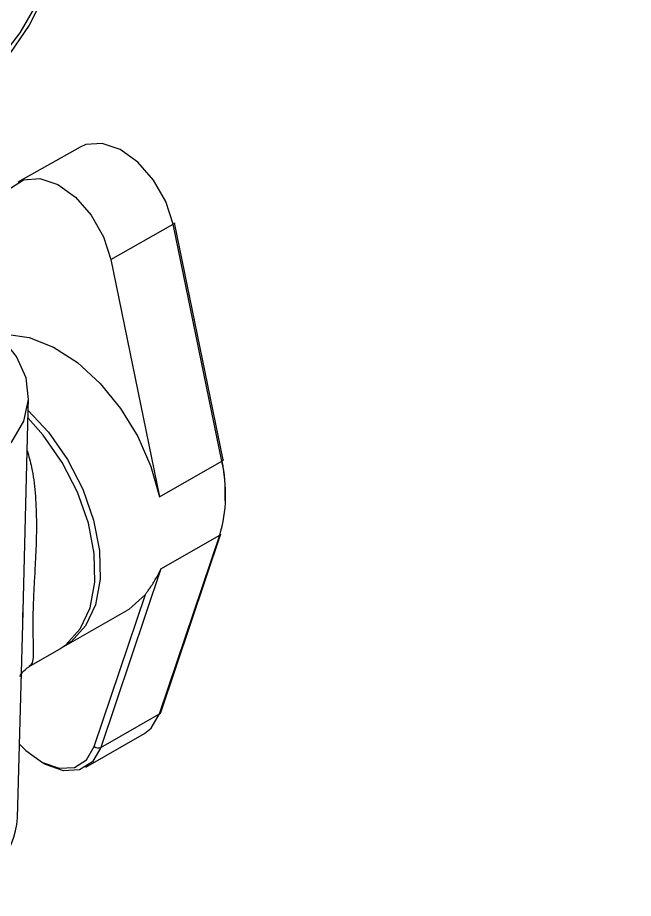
# Model space of a CAD drawing. Header units: millimetres. Extents: x 0 to 279, y 0 to 216.
# Drawn here: x 106.46 to 113.36, y 41.45 to 51.31 of the extents above; entities that cross this region are included whole.
import ezdxf

# ---------------------------------------------------------------- set-up
doc = ezdxf.new("R2010")
doc.units = ezdxf.units.MM

msp = doc.modelspace()

# ---------------------------------------------------------------- linework, layer by layer
at = {"color": 7, "linetype": 'Continuous', "lineweight": 25}
for p, q in [((107.1645, 49.8576), (106.4661, 49.4638)), ((107.5078, 48.5978), (108.2059, 48.9929)), ((108.7503, 46.3387), (108.2059, 48.9929)), ((108.7648, 46.3565), (108.2204, 49.0106)), ((107.5078, 48.5978), (108.0539, 45.9413)), ((106.5197, 44.5149), (106.586, 47.0507)), ((108.0539, 45.9413), (108.7503, 46.3387)), ((108.0539, 43.5122), (108.7269, 45.5109)), ((108.0674, 43.5278), (108.7404, 45.5265)), ((108.0676, 45.134), (108.7269, 45.5109)), ((108.0676, 45.134), (107.3961, 43.1344)), ((107.322, 43.1464), (107.8937, 44.8494)), ((106.9822, 44.2637), (107.6865, 44.6667)), ((106.4631, 42.3481), (106.5197, 44.5149)), ((106.5911, 44.0399), (106.9234, 44.2301)), ((107.3961, 43.1344), (108.0539, 43.5122)), ((107.226, 42.9137), (107.8836, 43.2915))]:
    msp.add_line(p, q, dxfattribs=at)
at = {"color": 7, "linetype": 'Continuous', "lineweight": 25, "flags": 128}
for points in [[(106.9132, 52.9868), (106.9529, 52.8514), (106.9858, 52.563), (106.9637, 52.2406), (106.8878, 51.899), (106.7616, 51.5541), (106.591, 51.2219), (106.3838, 50.918), (106.1498, 50.6563), (105.8997, 50.4492), (105.7696, 50.3677)], [(105.8099, 50.4656), (106.052, 50.6347), (106.2835, 50.8625), (106.4929, 51.1375), (106.6698, 51.446)], [(108.2059, 48.9929), (108.1234, 49.2481), (107.9867, 49.4885), (107.8096, 49.6897), (107.6104, 49.8311), (107.4093, 49.8984), (107.2267, 49.8848), (107.1645, 49.8576)], [(106.3176, 49.3032), (106.383, 49.3981), (106.5283, 49.4911), (106.7108, 49.5045), (106.9119, 49.437), (107.1112, 49.2954), (107.2883, 49.0939), (107.4252, 48.8532), (107.5078, 48.5978)], [(108.2204, 49.0106), (108.2206, 49.0096), (108.2198, 49.0056), (108.217, 49.0014), (108.2123, 48.9971), (108.2059, 48.9929)], [(105.9179, 46.1548), (106.1929, 46.3434), (106.3997, 46.5569), (106.5319, 46.7883), (106.5852, 47.0301), (106.5581, 47.2746), (106.4517, 47.5138), (106.2695, 47.7402), (106.2566, 47.753)], [(106.2742, 47.762), (106.3351, 47.7639), (106.5941, 47.7266), (106.8639, 47.6184), (107.1321, 47.4442), (107.3865, 47.2117), (107.6155, 46.9317), (107.8087, 46.6169), (107.957, 46.2816), (108.0539, 45.9413)], [(106.5823, 46.9091), (106.8074, 46.6653), (107.0214, 46.3598), (107.1931, 46.0265), (107.3145, 45.6811), (107.38, 45.3398), (107.3864, 45.0187), (107.3336, 44.7328), (107.224, 44.4956), (107.0629, 44.3181), (106.9822, 44.2637)], [(106.9234, 44.2301), (107.0042, 44.2845), (107.1653, 44.462), (107.2748, 44.6992), (107.3276, 44.9851), (107.3212, 45.3062), (107.2557, 45.6475), (107.1342, 45.993), (106.9625, 46.3263), (106.7485, 46.6318), (106.58, 46.8204)], [(107.8937, 44.8494), (107.7098, 44.6807), (107.6865, 44.6667)], [(107.8836, 43.2915), (107.9604, 43.3521), (108.0539, 43.5122)], [(107.3961, 43.1344), (107.3028, 42.9742), (107.1579, 42.8841), (106.9763, 42.8731), (106.7764, 42.9423), (106.7414, 42.9621)]]:
    msp.add_lwpolyline(points, dxfattribs=at)
at = {"color": 8, "linetype": 'Continuous', "lineweight": 25, "flags": 128}
for points in [[(108.7648, 46.3565), (108.765, 46.3555), (108.7642, 46.3515), (108.7614, 46.3472), (108.7567, 46.3429), (108.7503, 46.3387)], [(106.4846, 43.1711), (106.5556, 43.0997), (106.7411, 42.9663), (106.9284, 42.9014), (107.0987, 42.9117), (107.2345, 42.9962), (107.322, 43.1464)]]:
    msp.add_lwpolyline(points, dxfattribs=at)
at = {"color": 7, "linetype": 'Continuous', "lineweight": 25}
for centre, radius, start, end in [((106.9697, 45.9854), 1.8192, 357.21129, 12.09714), ((107.1794, 45.969), 1.6138, 343.51021, 13.24079), ((108.7134, 45.5362), 0.0286, 298.00212, 340.26201), ((108.0404, 43.5375), 0.0287, 298.13734, 340.28256), ((107.3682, 43.1971), 0.0686, 227.64556, 293.98876), ((105.3717, 42.4555), 1.0967, 292.87257, 354.37745)]:
    msp.add_arc(centre, radius, start, end, dxfattribs=at)
for points, knots in [([(109.5054, 54.483), (109.6998, 54.3835), (110.0905, 54.1835), (110.6792, 53.8844), (111.2671, 53.5861), (111.8473, 53.2915), (112.4135, 53.0034), (113.1825, 52.6108), (114.1006, 52.1389), (115.0704, 51.6343), (115.8236, 51.2377), (116.3678, 50.9486), (116.8053, 50.7144), (117.2038, 50.4996), (117.7915, 50.1807), (118.6216, 49.7244), (119.6826, 49.1289), (120.797, 48.4865), (121.8845, 47.8439), (122.9142, 47.2296), (123.8613, 46.6651), (124.7247, 46.1556), (125.5295, 45.6888), (126.3446, 45.2272), (127.2417, 44.7365), (128.2622, 44.2083), (129.3671, 43.6835), (130.4389, 43.2369), (131.3661, 42.9129), (132.1378, 42.6923), (132.8767, 42.5269), (133.6866, 42.4076), (134.5533, 42.3691), (135.4042, 42.4378), (136.1884, 42.6083), (136.8673, 42.8568), (137.4588, 43.1741), (137.9791, 43.5628), (138.4315, 44.0576), (138.719, 44.5422), (138.8921, 44.9595), (139.0035, 45.322), (139.0899, 45.7509), (139.1351, 46.2451), (139.1304, 46.7629), (139.0782, 47.3314), (138.9738, 47.9311), (138.8168, 48.5582), (138.6374, 49.1356), (138.4121, 49.762), (138.0979, 50.5248), (137.6378, 51.5036), (137.0733, 52.5286), (136.4197, 53.5113), (135.7187, 54.3818), (134.94, 55.1993), (134.2133, 55.8601), (133.5889, 56.3741), (133.0818, 56.7638), (132.5986, 57.1136), (132.1318, 57.4343), (131.6251, 57.7664), (130.9583, 58.1817), (130.0562, 58.7067), (128.9042, 59.3269), (127.5631, 59.9917), (126.1952, 60.6395), (125.2885, 61.0738), (124.8332, 61.2919)], [0, 0, 0, 0, 0.011486, 0.023065, 0.034592, 0.045936, 0.056986, 0.067644, 0.090764, 0.110438, 0.12411, 0.134636, 0.142154, 0.149628, 0.157894, 0.176466, 0.198151, 0.220092, 0.24207, 0.262466, 0.281227, 0.298487, 0.314035, 0.329422, 0.347349, 0.367816, 0.390777, 0.414164, 0.43332, 0.448136, 0.462392, 0.479642, 0.49963, 0.51909, 0.537295, 0.555171, 0.568902, 0.583852, 0.600519, 0.616336, 0.624606, 0.633089, 0.643595, 0.655835, 0.667589, 0.67844, 0.69291, 0.705525, 0.716981, 0.727234, 0.741919, 0.760085, 0.780723, 0.79656, 0.812318, 0.828012, 0.842941, 0.852171, 0.860851, 0.868996, 0.876607, 0.884207, 0.894153, 0.90954, 0.928564, 0.950808, 0.975253, 1, 1, 1, 1]), ([(124.0084, 59.6053), (124.4324, 59.4005), (125.2508, 59.0054), (126.4607, 58.4371), (127.4459, 57.9505), (128.1896, 57.5651), (128.7419, 57.2693), (129.1684, 57.0325), (129.4941, 56.8464), (129.7677, 56.6865), (130.0637, 56.5095), (130.567, 56.1996), (131.3241, 55.7051), (132.1908, 55.0739), (132.9734, 54.4296), (133.5968, 53.8564), (134.2334, 53.1972), (134.8463, 52.4544), (135.4352, 51.5738), (135.9301, 50.6814), (136.3677, 49.7636), (136.7356, 48.8726), (137.0159, 48.0199), (137.1852, 47.2734), (137.2542, 46.6614), (137.247, 46.1493), (137.1657, 45.6877), (136.9957, 45.2831), (136.7353, 44.963), (136.38, 44.7005), (135.8798, 44.4613), (135.2146, 44.2743), (134.3997, 44.2107), (133.5514, 44.2754), (132.6826, 44.4405), (131.7331, 44.7149), (130.7587, 45.0771), (129.8322, 45.4797), (128.9614, 45.8973), (128.0767, 46.3521), (127.101, 46.8823), (125.9954, 47.5102), (124.7812, 48.2213), (123.5363, 48.9609), (122.3407, 49.6689), (121.3809, 50.2279), (120.638, 50.6515), (120.0786, 50.9664), (119.4846, 51.2968), (118.7886, 51.6792), (117.9369, 52.1401), (116.9335, 52.6745), (115.7942, 53.2713), (114.8174, 53.7751), (114.0465, 54.1691), (113.5172, 54.4384), (112.9809, 54.7102), (112.4408, 54.9833), (111.9007, 55.2559), (111.3648, 55.5265), (110.8376, 55.7931), (110.4906, 55.9698), (110.3191, 56.0571)], [0, 0, 0, 0, 0.023849, 0.045962, 0.064978, 0.076795, 0.086342, 0.094277, 0.099285, 0.10343, 0.1086, 0.11478, 0.129765, 0.148308, 0.160974, 0.173142, 0.184623, 0.200819, 0.216179, 0.23499, 0.252667, 0.271593, 0.291535, 0.310508, 0.327083, 0.342906, 0.360312, 0.380289, 0.400897, 0.418781, 0.435098, 0.460514, 0.486503, 0.507356, 0.528954, 0.551703, 0.574721, 0.595391, 0.613487, 0.631756, 0.652572, 0.675992, 0.702039, 0.729224, 0.754143, 0.776693, 0.788831, 0.800092, 0.811219, 0.825406, 0.842907, 0.863524, 0.886946, 0.912712, 0.92334, 0.93418, 0.945178, 0.956268, 0.96738, 0.978434, 0.989341, 1, 1, 1, 1]), ([(107.8937, 44.8494), (107.901, 44.859), (107.9156, 44.8782), (107.9533, 44.9307), (108.0061, 45.0124), (108.0478, 45.0913), (108.0672, 45.133), (108.0676, 45.134)], [0, 0, 0, 0, 0.123672, 0.24774, 0.617424, 0.991155, 1, 1, 1, 1]), ([(106.52, 44.5258), (106.5204, 44.541), (106.5215, 44.5827), (106.5227, 44.6302), (106.5234, 44.6603)], [0, 0, 0, 0, 0.365621, 1, 1, 1, 1]), ([(106.4896, 43.934), (106.4891, 43.9319), (106.4867, 43.9219), (106.5085, 43.9804), (106.5641, 44.0199), (106.5917, 44.0395)], [0, 0, 0, 0, 0.1171491, 0.5609174, 1, 1, 1, 1])]:
    msp.add_open_spline(points, degree=3, knots=knots, dxfattribs=at)
at = {"color": 8, "linetype": 'Continuous', "lineweight": 25}
msp.add_open_spline([(106.5705, 46.4584), (106.5881, 46.3964), (106.631, 46.2457), (106.6628, 45.9852), (106.6763, 45.6921), (106.6708, 45.3945), (106.6572, 45.1313), (106.6443, 44.902), (106.6359, 44.7154), (106.6324, 44.5472), (106.6336, 44.3956), (106.6376, 44.2662), (106.6385, 44.1568), (106.6304, 44.0767), (106.6036, 44.0527), (106.5904, 44.0409)], degree=3, knots=[0, 0, 0, 0, 0.0627624, 0.1525534, 0.2440646, 0.329732, 0.4175307, 0.477275, 0.5388682, 0.598133, 0.6596809, 0.7341469, 0.8108347, 0.9068319, 1, 1, 1, 1], dxfattribs=at)

doc.saveas('drawing.dxf')
